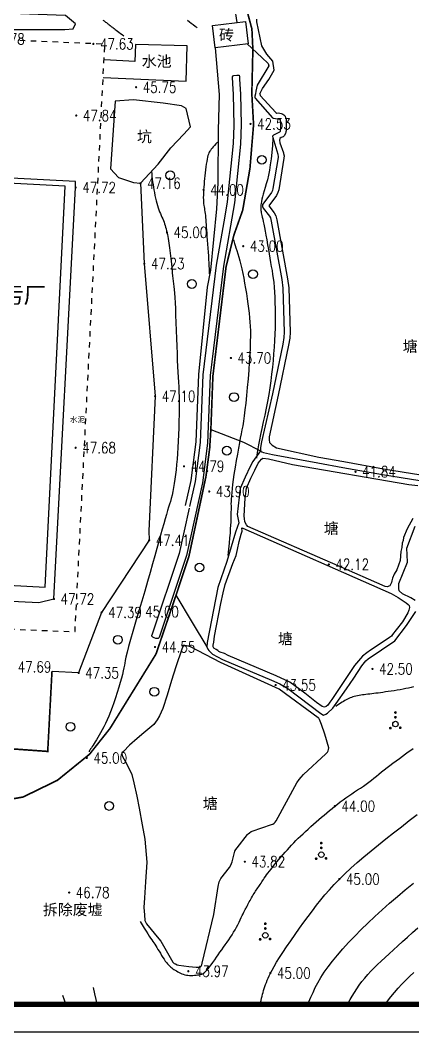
# Model space of a CAD drawing. Extents: x 39624947 to 39626627, y 3418539 to 3418836.
# Drawn here: x 39626000.7 to 39626072.4, y 3418539.2 to 3418723.9 of the extents above; entities that cross this region are included whole.
import ezdxf
from ezdxf.enums import TextEntityAlignment as Align

# ---------------------------------------------------------------- set-up
doc = ezdxf.new("R2010")
doc.units = 0
doc.linetypes.add('X3', pattern=[5, 4, -1])
doc.linetypes.add('X6', pattern=[2, 1, -1])
doc.layers.get('0').update_dxf_attribs({"linetype": 'CONTINUOUS'})
for name, color, linetype in [('1-新建道路', 30, 'CONTINUOUS'), ('DLSS', 4, 'CONTINUOUS'), ('GCD', 7, 'CONTINUOUS'), ('JMD', 6, 'CONTINUOUS'), ('PUB_TITLE', 4, 'CONTINUOUS'), ('PUB_WALL', 9, 'CONTINUOUS'), ('ZJ', 7, 'CONTINUOUS')]:
    doc.layers.add(name, color=color, linetype=linetype)
doc.styles.add('HZ', font='rs.shx', dxfattribs={"width": 0.8, "bigfont": 'hztxt.shx'})
doc.styles.add('等线体', font='simhei.ttf')

# ---------------------------------------------------------------- blocks, each defined once
blk = doc.blocks.new('GC122')
blk.add_circle((0, 0), 0.8)
blk = doc.blocks.new('GC160')
at = {"const_width": 0.25}
for points in [[(1.58, 3.35, 1), (1.83, 3.35, 1)], [(1.58, 2.48, 1), (1.83, 2.48, 1)], [(0.65, 0.5, 1), (0.9, 0.5, 1)], [(2.46, 0.56, 1), (2.71, 0.56, 1)]]:
    blk.add_lwpolyline(points, format="xyb", close=True, dxfattribs=at)
blk.add_circle((1.71, 1.24), 0.5)
blk = doc.blocks.new('GC200')
at = {"linetype": 'Continuous', "const_width": 0.2, "flags": 128}
blk.add_lwpolyline([(-0.1, 0, 1), (0.1, 0, 1)], format="xyb", close=True, dxfattribs=at)
blk = doc.blocks.new('111133333777777')
at = {"layer": 'GCD', "linetype": 'Continuous'}
blk.add_lwpolyline([(39623353.77, 3418717.39), (39623334.15, 3418717.25), (39623331.95, 3418716.5), (39623331.61, 3418715.26), (39623332.1, 3418714.63), (39623336.31, 3418714.41), (39623354.36, 3418714.41), (39623365.13, 3418714.43), (39623366.64, 3418714.53), (39623367.09, 3418715.5), (39623366.35, 3418716.11), (39623365.25, 3418717.01), (39623363.58, 3418717.08)], close=True, dxfattribs=at)
at = {"layer": 'PUB_WALL', "color": 252, "ltscale": 0.01}
for points, elevation in [([(39623395.27, 3418724.18), (39623396.59, 3418715.74)], 51.49), ([(39623400.81, 3418702.7), (39623400.81, 3418702.7), (39623400.81, 3418702.7), (39623401.27, 3418703.69), (39623402.44, 3418705.32), (39623403.4, 3418707.02), (39623403.16, 3418708.67), (39623402.07, 3418709.95), (39623401.15, 3418711.46), (39623400.25, 3418715.86)], 51.49), ([(39623372.13, 3418705.68), (39623387.34, 3418705.02), (39623387.5, 3418711.43), (39623378.07, 3418711.7), (39623377.94, 3418708.62), (39623372.42, 3418708.88)], 47.23), ([(39623398.48, 3418711.81), (39623401.15, 3418709.34), (39623402.29, 3418708.23), (39623402.43, 3418707.8), (39623400.3, 3418704.26), (39623400.05, 3418703.18), (39623399.97, 3418702.69)], 51.49), ([(39623395.95, 3418702.64), (39623395.86, 3418704.49), (39623395.81, 3418705.81), (39623395.98, 3418706.04), (39623396.55, 3418706.1), (39623397.01, 3418706.09), (39623397.08, 3418705.88), (39623397.09, 3418705.36), (39623397.27, 3418702.66)], 51.49), ([(39623393.36, 3418702.6), (39623393.19, 3418696.05), (39623393.12, 3418686.46), (39623392.86, 3418681.72), (39623391.79, 3418670.51), (39623391.18, 3418667.39), (39623389.56, 3418651.43), (39623389.09, 3418639.13), (39623388.17, 3418632.07), (39623387.16, 3418627.51)], 51.49), ([(39623395.92, 3418702.64), (39623396.02, 3418696.93)], 51.49), ([(39623397.27, 3418702.66), (39623397.37, 3418697.09)], 51.49), ([(39623399.97, 3418702.69), (39623399.84, 3418702.24), (39623399.87, 3418702.09), (39623399.94, 3418701.92), (39623403.12, 3418698.32), (39623403.19, 3418698.26), (39623403.28, 3418698.24), (39623404.01, 3418698.15), (39623404.38, 3418698.08), (39623404.4, 3418698.07), (39623404.43, 3418698.05), (39623404.44, 3418698.05), (39623404.45, 3418698.04), (39623404.47, 3418698.02), (39623404.48, 3418697.99), (39623404.49, 3418697.94), (39623404.51, 3418697.86), (39623404.54, 3418697.61), (39623404.55, 3418696.94), (39623404.55, 3418696.38), (39623404.52, 3418696.05), (39623404.5, 3418695.95), (39623404.47, 3418695.82), (39623404.44, 3418695.77), (39623404.35, 3418695.72), (39623403.37, 3418695.18), (39623403.29, 3418695.13), (39623403.21, 3418695.07), (39623403.12, 3418694.99), (39623403.1, 3418694.95), (39623403.1, 3418694.91), (39623403.13, 3418694.77), (39623403.14, 3418694.75), (39623403.15, 3418694.72), (39623404.05, 3418691.69), (39623404.08, 3418691.55), (39623404.13, 3418691.31), (39623404.11, 3418691.09), (39623403.18, 3418685.38), (39623403.09, 3418685.02), (39623402.93, 3418684.67), (39623401.35, 3418682.56), (39623401.29, 3418682.47), (39623401.28, 3418682.42), (39623401.28, 3418682.14), (39623401.31, 3418681.94), (39623401.4, 3418681.81), (39623402.53, 3418680.38), (39623402.71, 3418680.05), (39623402.86, 3418679.43), (39623404.8, 3418668.78), (39623404.99, 3418667.2), (39623405.23, 3418659.19), (39623405.18, 3418658.21), (39623404.98, 3418657), (39623403.1, 3418647.93), (39623401.1, 3418639.18), (39623400.91, 3418638.14), (39623400.9, 3418637.97), (39623400.88, 3418637.7), (39623400.97, 3418637.47), (39623401.16, 3418637.36), (39623401.45, 3418637.24), (39623403.07, 3418636.82), (39623411.4, 3418635.3), (39623415.96, 3418634.49), (39623423.18, 3418633.19), (39623430.02, 3418632.1)], 51.49), ([(39623400.81, 3418702.7), (39623400.83, 3418702.41), (39623403.7, 3418699.26), (39623403.88, 3418699.19), (39623404.18, 3418699.21), (39623404.67, 3418699.11), (39623404.84, 3418699.05), (39623404.98, 3418698.97), (39623405.14, 3418698.87), (39623405.21, 3418698.79), (39623405.4, 3418698.61), (39623405.49, 3418698.33), (39623405.53, 3418698.22), (39623405.57, 3418698.04), (39623405.61, 3418697.68), (39623405.62, 3418696.95), (39623405.62, 3418696.33), (39623405.58, 3418695.91), (39623405.55, 3418695.74), (39623405.47, 3418695.44), (39623405.24, 3418695), (39623405.02, 3418694.86), (39623404.68, 3418694.7), (39623404.46, 3418694.52), (39623404.39, 3418694.23), (39623404.42, 3418693.74), (39623405.09, 3418691.95), (39623405.13, 3418691.77), (39623405.21, 3418691.37), (39623405.17, 3418690.96), (39623404.23, 3418685.16), (39623404.1, 3418684.66), (39623403.85, 3418684.12), (39623402.43, 3418682.22), (39623403.42, 3418680.97), (39623403.71, 3418680.44), (39623403.91, 3418679.66), (39623405.86, 3418668.94), (39623406.06, 3418667.28), (39623406.3, 3418659.18), (39623406.24, 3418658.09), (39623406.03, 3418656.8), (39623404.14, 3418647.7), (39623402.46, 3418640.09), (39623402.46, 3418639.51), (39623402.53, 3418639.06), (39623403.01, 3418638.53), (39623403.84, 3418638.04), (39623411.59, 3418636.35), (39623416.15, 3418635.54), (39623423.36, 3418634.25), (39623430.2, 3418633.15)], 51.49), ([(39623397.37, 3418697.09), (39623397.25, 3418693.52), (39623396.14, 3418682.77), (39623394.12, 3418671.22), (39623391.71, 3418651.26), (39623391.24, 3418638.94), (39623390.28, 3418631.69), (39623387.35, 3418618.42), (39623382.39, 3418603.44)], 51.49), ([(39623396.02, 3418696.93), (39623395.91, 3418693.61), (39623394.81, 3418682.96), (39623394.36, 3418680.38)], 51.49), ([(39623378.96, 3418686.36), (39623379.67, 3418671.69), (39623381.64, 3418647.49), (39623380.51, 3418622.89), (39623380.56, 3418621.18), (39623371.86, 3418608), (39623367.66, 3418596.97), (39623362.8, 3418597.24)], 47.16), ([(39623394.36, 3418680.38), (39623392.79, 3418671.41), (39623390.37, 3418651.36), (39623389.9, 3418639.06), (39623388.96, 3418631.93), (39623387.94, 3418627.33)], 51.49), ([(39623391.83, 3418641.43), (39623397.82, 3418639.08), (39623400.91, 3418637.49)], 51.49), ([(39623406.78, 3418635.01), (39623428.01, 3418631.37), (39623429.66, 3418631.2)], 51.49), ([(39623428.77, 3418625.14), (39623427.73, 3418623.29), (39623427.03, 3418621.71), (39623426.95, 3418621.13), (39623426.79, 3418620.65), (39623426.74, 3418619.86), (39623426.56, 3418619.15), (39623426.44, 3418617.48), (39623425.79, 3418615.76), (39623425.32, 3418614.98), (39623425, 3418614.27), (39623424.9, 3418613.79), (39623424.85, 3418613.46), (39623424.56, 3418612.89), (39623424.56, 3418612.89), (39623424.07, 3418612.67), (39623423.67, 3418612.74), (39623415.09, 3418616.53), (39623398.56, 3418623.72), (39623398.32, 3418623.98), (39623398.03, 3418624.54), (39623397.95, 3418625.19), (39623397.91, 3418625.56), (39623398.13, 3418628.95), (39623398.23, 3418629.68), (39623398.29, 3418630.25), (39623398.37, 3418630.67), (39623399.16, 3418632.51), (39623399.85, 3418633.99), (39623400.49, 3418635.26), (39623401.09, 3418635.99), (39623401.35, 3418636.2), (39623402.36, 3418636.03), (39623406.78, 3418635.01)], 51.49), ([(39623387.88, 3418627.07), (39623386.05, 3418618.78), (39623381.13, 3418604.07), (39623381.07, 3418603.86), (39623381.07, 3418603.86)], 51.49), ([(39623412.58, 3418590.74), (39623412.17, 3418590.81), (39623411.13, 3418591.59), (39623409, 3418593.29), (39623406.24, 3418595.27), (39623403.77, 3418596.45), (39623395.01, 3418600.17), (39623394.3, 3418600.52), (39623393.51, 3418600.77), (39623393.31, 3418600.9), (39623393.08, 3418601.05), (39623392.78, 3418601.23), (39623392.39, 3418601.51), (39623392.27, 3418601.74), (39623392.28, 3418602.01), (39623392.4, 3418602.59), (39623392.48, 3418603.67), (39623393.64, 3418609.66), (39623394.05, 3418611.59), (39623394.47, 3418613.12), (39623395.84, 3418616.96), (39623396.45, 3418618.4), (39623396.67, 3418619.49), (39623397.02, 3418620.97), (39623397.37, 3418622.29), (39623397.55, 3418622.87), (39623397.51, 3418623.43), (39623397.6, 3418623.42), (39623397.67, 3418623.4), (39623424.81, 3418611.49), (39623426.05, 3418610.74), (39623427.15, 3418610.02), (39623427.54, 3418609.76), (39623427.87, 3418609.49), (39623428.08, 3418609.28), (39623428.16, 3418608.91), (39623428.04, 3418608.43), (39623427.83, 3418607.94), (39623426.85, 3418606.32), (39623425.68, 3418604.86), (39623425.02, 3418603.98), (39623424.83, 3418603.67), (39623424.48, 3418603.46), (39623423.11, 3418602.54), (39623421, 3418601.15), (39623420.31, 3418600.61), (39623419.54, 3418600), (39623418.1, 3418598.3), (39623413.96, 3418592.09), (39623413.59, 3418591.62), (39623413.18, 3418591.1), (39623412.9, 3418590.86), (39623412.58, 3418590.74)], 51.49), ([(39623400.86, 3418536.45), (39623400.92, 3418536.77), (39623401, 3418537.18), (39623401.09, 3418537.57), (39623401.18, 3418537.94), (39623401.27, 3418538.3), (39623401.36, 3418538.64), (39623401.46, 3418538.98), (39623401.57, 3418539.33), (39623401.69, 3418539.69), (39623401.82, 3418540.06), (39623401.97, 3418540.45), (39623402.13, 3418540.85), (39623402.3, 3418541.26), (39623402.48, 3418541.68), (39623402.7, 3418542.16), (39623403.01, 3418542.73), (39623403.39, 3418543.39), (39623403.84, 3418544.14), (39623404.37, 3418544.99), (39623404.98, 3418545.93), (39623405.67, 3418546.96), (39623406.43, 3418548.08), (39623407.23, 3418549.24), (39623408.02, 3418550.36), (39623408.81, 3418551.46), (39623409.59, 3418552.52), (39623410.38, 3418553.55), (39623411.15, 3418554.55), (39623411.92, 3418555.52), (39623412.69, 3418556.46), (39623413.49, 3418557.39), (39623414.37, 3418558.35), (39623415.31, 3418559.32), (39623416.33, 3418560.31), (39623417.42, 3418561.33), (39623418.58, 3418562.36), (39623419.81, 3418563.41), (39623421.11, 3418564.49), (39623422.46, 3418565.58), (39623423.83, 3418566.67), (39623425.22, 3418567.78), (39623426.64, 3418568.89), (39623428.08, 3418570.01), (39623429.54, 3418571.14)], 45), ([(39623409.55, 3418536.45), (39623409.73, 3418536.89), (39623410.11, 3418537.77), (39623410.5, 3418538.65), (39623410.91, 3418539.52), (39623411.36, 3418540.41), (39623411.91, 3418541.34), (39623412.54, 3418542.31), (39623413.25, 3418543.32), (39623414.06, 3418544.36), (39623414.95, 3418545.45), (39623415.92, 3418546.57), (39623416.99, 3418547.73), (39623418.12, 3418548.92), (39623419.3, 3418550.11), (39623420.52, 3418551.31), (39623421.8, 3418552.51), (39623423.12, 3418553.72), (39623424.49, 3418554.93), (39623425.91, 3418556.15), (39623427.37, 3418557.38), (39623428.84, 3418558.58)], 46), ([(39623385.46, 3418611.14), (39623388.41, 3418606.15), (39623391.08, 3418601.74)], 51.49), ([(39623416.81, 3418536.45), (39623416.94, 3418536.69), (39623417.3, 3418537.32), (39623417.68, 3418537.97), (39623418.08, 3418538.64), (39623418.51, 3418539.3), (39623418.96, 3418539.96), (39623419.45, 3418540.61), (39623419.96, 3418541.25), (39623420.5, 3418541.88), (39623421.07, 3418542.5), (39623421.67, 3418543.12), (39623422.3, 3418543.73), (39623422.97, 3418544.35), (39623423.67, 3418545), (39623424.41, 3418545.68), (39623425.19, 3418546.39), (39623426.01, 3418547.14), (39623426.87, 3418547.91), (39623427.77, 3418548.71), (39623428.71, 3418549.55), (39623429.68, 3418550.4)], 47), ([(39623382.39, 3418603.44), (39623382.33, 3418603.35), (39623382.27, 3418603.3), (39623382.21, 3418603.27), (39623382.05, 3418603.26), (39623381.91, 3418603.24), (39623381.75, 3418603.28), (39623381.5, 3418603.38), (39623381.24, 3418603.52), (39623381.11, 3418603.6), (39623381.08, 3418603.63), (39623381.06, 3418603.67), (39623381.05, 3418603.73), (39623381.05, 3418603.76), (39623381.07, 3418603.86)], 51.49), ([(39623380.06, 3418551.16), (39623382.34, 3418548.43), (39623382.66, 3418548.02), (39623384.89, 3418544.17), (39623385.1, 3418543.94), (39623385.34, 3418543.86), (39623385.67, 3418543.69), (39623385.97, 3418543.64), (39623387.78, 3418543.38), (39623389.16, 3418543.27), (39623389.51, 3418543.26), (39623389.88, 3418543.26), (39623390.08, 3418543.44), (39623390.19, 3418543.66), (39623390.27, 3418543.96), (39623392.35, 3418552.89), (39623393.18, 3418557.95), (39623393.35, 3418558.85), (39623393.66, 3418559.42), (39623395.22, 3418561.44), (39623395.5, 3418561.89), (39623395.72, 3418562.46), (39623396.22, 3418564.41), (39623396.4, 3418564.73), (39623396.62, 3418565.04), (39623398.54, 3418567.45), (39623398.66, 3418567.59), (39623398.88, 3418567.79), (39623399.22, 3418567.99), (39623399.4, 3418568.05), (39623402.89, 3418569.28), (39623403.14, 3418569.37), (39623403.43, 3418569.53), (39623403.61, 3418569.74), (39623403.74, 3418569.96), (39623407.55, 3418576.9), (39623407.96, 3418577.52), (39623408.34, 3418577.96), (39623408.79, 3418578.41), (39623412.84, 3418582.18), (39623413.12, 3418582.51), (39623413.26, 3418582.75), (39623413.36, 3418583.01), (39623413.38, 3418583.3), (39623412.67, 3418585.77), (39623412.06, 3418587.56), (39623411.71, 3418588.45), (39623411.56, 3418588.68), (39623411.46, 3418588.78), (39623404.32, 3418594.02), (39623393.62, 3418598.85), (39623388.1, 3418601.71), (39623387.67, 3418601.88), (39623387.39, 3418601.93), (39623387.06, 3418601.93)], 51.49), ([(39623387.06, 3418601.93), (39623386.85, 3418601.84), (39623386.71, 3418601.72), (39623386.63, 3418601.58), (39623386.52, 3418601.28), (39623385.41, 3418598.09), (39623384.62, 3418595.6), (39623383.87, 3418592.89), (39623383.07, 3418590.45), (39623382.46, 3418589.11), (39623382.02, 3418588.38), (39623381.39, 3418587.55)], 51.49), ([(39623423.66, 3418536.45), (39623424.11, 3418537.05), (39623424.74, 3418537.86), (39623425.39, 3418538.65), (39623426.06, 3418539.41), (39623426.75, 3418540.16), (39623427.45, 3418540.88), (39623428.17, 3418541.59), (39623428.91, 3418542.28)], 48), ([(39623381.39, 3418587.55), (39623379.61, 3418586.06), (39623378.37, 3418585.02), (39623376.95, 3418583.77), (39623375.85, 3418582.64), (39623375.59, 3418582.35), (39623375.59, 3418582.13), (39623375.68, 3418581.72), (39623376.42, 3418580.42), (39623377.38, 3418578.42), (39623377.77, 3418576.93), (39623378.28, 3418574.47), (39623378.72, 3418572.27), (39623379.3, 3418569.24), (39623379.77, 3418566.61), (39623380.14, 3418562.4), (39623379.87, 3418558.83), (39623379.73, 3418555.9), (39623379.6, 3418554.14), (39623379.7, 3418552.8), (39623379.79, 3418551.78), (39623380.06, 3418551.16)], 51.49), ([(39623370.34, 3418539.53), (39623370.56, 3418538.39), (39623370.78, 3418537.32), (39623370.97, 3418536.45)], 46)]:
    blk.add_lwpolyline(points, dxfattribs=dict(at, elevation=elevation))
for points in [[(39623400.25, 3418715.86), (39623400.24, 3418716.35)], [(39623372.1, 3418716.17), (39623372.22, 3418716.08), (39623372.34, 3418715.99), (39623372.47, 3418715.89), (39623372.6, 3418715.79), (39623372.73, 3418715.69), (39623372.86, 3418715.59), (39623373, 3418715.49), (39623373.13, 3418715.39), (39623373.27, 3418715.28), (39623373.41, 3418715.17), (39623373.56, 3418715.06), (39623373.7, 3418714.95), (39623373.85, 3418714.84), (39623374, 3418714.73), (39623374.16, 3418714.61), (39623374.34, 3418714.46), (39623374.55, 3418714.31), (39623374.77, 3418714.13), (39623375.03, 3418713.94), (39623375.3, 3418713.73), (39623375.6, 3418713.5), (39623375.91, 3418713.26)], [(39623387.56, 3418716.14), (39623387.9, 3418715.86), (39623388.25, 3418715.59), (39623388.6, 3418715.33), (39623388.96, 3418715.07), (39623389.33, 3418714.82)], [(39623392.64, 3418711.11), (39623393.36, 3418702.6)], [(39623400.91, 3418637.49), (39623399.52, 3418635.59), (39623399.04, 3418634.67), (39623398.1, 3418632.72), (39623397.17, 3418630.61), (39623396.63, 3418625.9), (39623396.96, 3418624.38), (39623396.33, 3418622.69), (39623394.75, 3418617.29), (39623393.11, 3418612.58), (39623391.18, 3418602.5), (39623391.08, 3418601.74), (39623391.26, 3418601.32), (39623391.46, 3418601.04), (39623392.14, 3418600.41), (39623393.97, 3418599.41), (39623402.93, 3418595.62), (39623404.44, 3418594.98), (39623405.9, 3418594.11), (39623411.95, 3418589.59), (39623412.43, 3418589.27), (39623412.83, 3418589.45), (39623413.14, 3418589.64), (39623414.15, 3418590.53), (39623414.74, 3418591.41), (39623416.61, 3418594.05), (39623417.94, 3418596.02), (39623419.41, 3418598.25), (39623420.14, 3418599.16), (39623420.56, 3418599.53), (39623425.47, 3418602.8), (39623427.61, 3418605.64), (39623429.28, 3418608.2)], [(39623429.18, 3418610.19), (39623428.35, 3418610.66), (39623426.87, 3418611.4), (39623426.24, 3418611.97), (39623426.17, 3418612.4), (39623426.17, 3418613.32), (39623427.75, 3418617.18), (39623427.71, 3418618.51), (39623427.66, 3418619.77), (39623429.18, 3418623.79)], [(39623393.04, 3418693.86), (39623392.76, 3418693.56), (39623392.51, 3418693.28), (39623392.28, 3418693.02), (39623392.08, 3418692.78), (39623391.91, 3418692.57), (39623391.76, 3418692.37), (39623391.64, 3418692.2), (39623391.54, 3418692.05), (39623391.46, 3418691.89), (39623391.38, 3418691.68), (39623391.3, 3418691.41), (39623391.22, 3418691.1), (39623391.14, 3418690.74), (39623391.07, 3418690.32), (39623390.99, 3418689.86), (39623390.92, 3418689.35), (39623390.85, 3418688.81), (39623390.79, 3418688.28), (39623390.73, 3418687.75), (39623390.67, 3418687.22), (39623390.62, 3418686.7), (39623390.58, 3418686.18), (39623390.54, 3418685.66), (39623390.5, 3418685.15), (39623390.47, 3418684.65), (39623390.46, 3418684.19), (39623390.45, 3418683.75), (39623390.46, 3418683.35), (39623390.47, 3418682.98), (39623390.5, 3418682.64), (39623390.54, 3418682.33), (39623390.59, 3418682.05), (39623390.64, 3418681.78), (39623390.69, 3418681.49), (39623390.74, 3418681.17), (39623390.79, 3418680.84), (39623390.83, 3418680.48), (39623390.86, 3418680.11), (39623390.89, 3418679.71), (39623390.92, 3418679.29), (39623390.95, 3418678.84), (39623390.99, 3418678.34), (39623391.03, 3418677.81), (39623391.07, 3418677.24), (39623391.11, 3418676.62), (39623391.16, 3418675.96), (39623391.22, 3418675.26), (39623391.27, 3418674.52), (39623391.33, 3418673.78), (39623391.38, 3418673.09), (39623391.42, 3418672.44), (39623391.45, 3418671.83), (39623391.48, 3418671.27), (39623391.5, 3418670.75), (39623391.51, 3418670.28), (39623391.51, 3418669.85)], [(39623403.18, 3418694.6), (39623403.08, 3418693.26), (39623402.97, 3418692), (39623402.84, 3418690.83), (39623402.69, 3418689.75), (39623402.53, 3418688.75), (39623402.36, 3418687.83), (39623402.16, 3418687), (39623401.95, 3418686.26), (39623401.75, 3418685.58), (39623401.57, 3418684.96), (39623401.41, 3418684.4), (39623401.28, 3418683.89), (39623401.17, 3418683.44), (39623401.08, 3418683.04), (39623401.02, 3418682.7), (39623400.98, 3418682.42), (39623400.96, 3418682.17), (39623400.95, 3418681.92), (39623400.95, 3418681.67), (39623400.97, 3418681.42), (39623401, 3418681.18), (39623401.04, 3418680.94), (39623401.09, 3418680.7), (39623401.15, 3418680.47), (39623401.23, 3418680.2), (39623401.31, 3418679.84), (39623401.41, 3418679.41), (39623401.52, 3418678.89), (39623401.64, 3418678.29), (39623401.76, 3418677.62), (39623401.9, 3418676.86), (39623402.05, 3418676.02), (39623402.2, 3418675.15), (39623402.35, 3418674.3), (39623402.49, 3418673.48), (39623402.63, 3418672.68), (39623402.76, 3418671.91), (39623402.88, 3418671.16), (39623403.01, 3418670.43), (39623403.12, 3418669.73), (39623403.23, 3418669.01), (39623403.32, 3418668.24), (39623403.4, 3418667.4), (39623403.47, 3418666.5), (39623403.52, 3418665.55), (39623403.55, 3418664.54), (39623403.58, 3418663.47), (39623403.59, 3418662.34), (39623403.58, 3418661.18), (39623403.56, 3418660), (39623403.52, 3418658.82), (39623403.46, 3418657.63), (39623403.39, 3418656.43), (39623403.3, 3418655.22), (39623403.2, 3418653.99), (39623403.07, 3418652.76), (39623402.93, 3418651.53), (39623402.77, 3418650.29), (39623402.6, 3418649.04), (39623402.4, 3418647.8), (39623402.18, 3418646.55), (39623401.95, 3418645.3), (39623401.69, 3418644.05), (39623401.42, 3418642.79), (39623401.15, 3418641.59), (39623400.91, 3418640.5), (39623400.71, 3418639.51), (39623400.54, 3418638.63), (39623400.4, 3418637.86), (39623400.29, 3418637.19), (39623400.22, 3418636.64), (39623400.18, 3418636.19)], [(39623380.98, 3418688.55), (39623381.02, 3418688.11), (39623381.07, 3418687.63), (39623381.13, 3418687.14), (39623381.19, 3418686.65), (39623381.26, 3418686.16), (39623381.34, 3418685.67), (39623381.42, 3418685.16), (39623381.51, 3418684.66), (39623381.61, 3418684.15), (39623381.72, 3418683.65), (39623381.83, 3418683.17), (39623381.94, 3418682.72), (39623382.07, 3418682.29), (39623382.19, 3418681.89), (39623382.33, 3418681.51), (39623382.47, 3418681.15), (39623382.62, 3418680.82), (39623382.76, 3418680.5), (39623382.9, 3418680.18), (39623383.03, 3418679.87), (39623383.15, 3418679.56), (39623383.27, 3418679.25), (39623383.38, 3418678.94), (39623383.47, 3418678.64), (39623383.57, 3418678.34), (39623383.65, 3418678.04), (39623383.74, 3418677.71), (39623383.81, 3418677.38), (39623383.89, 3418677.02), (39623383.96, 3418676.65), (39623384.03, 3418676.27), (39623384.09, 3418675.87), (39623384.15, 3418675.45), (39623384.21, 3418675.02), (39623384.27, 3418674.57), (39623384.33, 3418674.11), (39623384.39, 3418673.63), (39623384.45, 3418673.14), (39623384.51, 3418672.64), (39623384.56, 3418672.12), (39623384.62, 3418671.59), (39623384.68, 3418671.05), (39623384.74, 3418670.52), (39623384.79, 3418670), (39623384.85, 3418669.49), (39623384.9, 3418668.98), (39623384.96, 3418668.48), (39623385.02, 3418667.99), (39623385.07, 3418667.51), (39623385.13, 3418666.96), (39623385.18, 3418666.29), (39623385.23, 3418665.48), (39623385.29, 3418664.54), (39623385.34, 3418663.48), (39623385.39, 3418662.28), (39623385.45, 3418660.95), (39623385.5, 3418659.48), (39623385.55, 3418658), (39623385.6, 3418656.6), (39623385.65, 3418655.3), (39623385.7, 3418654.08), (39623385.75, 3418652.94), (39623385.8, 3418651.9), (39623385.86, 3418650.94), (39623385.91, 3418650.07), (39623385.95, 3418649.22), (39623385.99, 3418648.31), (39623386.01, 3418647.35), (39623386.02, 3418646.33), (39623386.02, 3418645.26), (39623386.01, 3418644.13), (39623385.99, 3418642.94), (39623385.96, 3418641.7), (39623385.91, 3418640.46), (39623385.86, 3418639.27), (39623385.8, 3418638.13), (39623385.73, 3418637.03), (39623385.66, 3418635.99), (39623385.57, 3418635), (39623385.47, 3418634.06), (39623385.37, 3418633.17), (39623385.26, 3418632.33), (39623385.14, 3418631.53), (39623385.01, 3418630.79), (39623384.88, 3418630.09), (39623384.74, 3418629.43), (39623384.6, 3418628.83), (39623384.45, 3418628.27), (39623384.29, 3418627.75), (39623384.12, 3418627.22), (39623383.92, 3418626.6), (39623383.71, 3418625.88), (39623383.47, 3418625.07), (39623383.22, 3418624.18), (39623382.94, 3418623.19), (39623382.64, 3418622.11), (39623382.32, 3418620.95), (39623381.97, 3418619.68), (39623381.59, 3418618.32), (39623381.18, 3418616.87), (39623380.73, 3418615.31), (39623380.25, 3418613.66), (39623379.74, 3418611.91), (39623379.19, 3418610.07), (39623378.62, 3418608.13), (39623378.06, 3418606.24), (39623377.57, 3418604.55), (39623377.15, 3418603.07), (39623376.8, 3418601.8), (39623376.52, 3418600.73), (39623376.31, 3418599.87), (39623376.17, 3418599.21), (39623376.09, 3418598.76), (39623376.04, 3418598.37), (39623375.95, 3418597.89), (39623375.83, 3418597.34), (39623375.67, 3418596.71), (39623375.48, 3418596), (39623375.26, 3418595.21), (39623375, 3418594.34), (39623374.71, 3418593.39), (39623374.4, 3418592.42), (39623374.1, 3418591.51), (39623373.79, 3418590.65), (39623373.48, 3418589.84), (39623373.18, 3418589.08), (39623372.87, 3418588.38), (39623372.57, 3418587.73), (39623372.26, 3418587.13), (39623371.96, 3418586.58), (39623371.68, 3418586.06), (39623371.42, 3418585.58), (39623371.16, 3418585.15), (39623370.93, 3418584.74), (39623370.71, 3418584.38), (39623370.5, 3418584.06), (39623370.31, 3418583.77), (39623370.14, 3418583.52), (39623369.99, 3418583.29), (39623369.86, 3418583.1), (39623369.76, 3418582.93), (39623369.68, 3418582.79), (39623369.62, 3418582.68), (39623369.58, 3418582.59), (39623369.57, 3418582.54)], [(39623395.93, 3418676.1), (39623395.95, 3418676.02), (39623396, 3418675.86), (39623396.07, 3418675.64), (39623396.16, 3418675.34), (39623396.27, 3418674.98), (39623396.4, 3418674.56), (39623396.56, 3418674.06), (39623396.74, 3418673.5), (39623396.93, 3418672.88), (39623397.11, 3418672.21), (39623397.3, 3418671.49), (39623397.48, 3418670.72), (39623397.65, 3418669.91), (39623397.83, 3418669.05), (39623398, 3418668.14), (39623398.17, 3418667.18), (39623398.33, 3418666.21), (39623398.48, 3418665.27), (39623398.61, 3418664.36), (39623398.72, 3418663.48), (39623398.82, 3418662.63), (39623398.9, 3418661.81), (39623398.97, 3418661.01), (39623399.02, 3418660.25), (39623399.05, 3418659.44), (39623399.06, 3418658.52), (39623399.04, 3418657.49), (39623399.01, 3418656.35), (39623398.95, 3418655.09), (39623398.86, 3418653.72), (39623398.76, 3418652.24), (39623398.63, 3418650.64), (39623398.49, 3418649.05), (39623398.35, 3418647.59), (39623398.21, 3418646.24), (39623398.07, 3418645.02), (39623397.93, 3418643.92), (39623397.79, 3418642.94), (39623397.65, 3418642.09), (39623397.51, 3418641.36), (39623397.37, 3418640.64), (39623397.21, 3418639.84), (39623397.05, 3418638.95), (39623396.87, 3418637.98), (39623396.68, 3418636.91), (39623396.48, 3418635.76), (39623396.27, 3418634.52), (39623396.05, 3418633.2)], [(39623428.89, 3418594.44), (39623428.44, 3418594.32), (39623427.96, 3418594.21), (39623427.47, 3418594.1), (39623426.96, 3418594), (39623426.44, 3418593.9), (39623425.89, 3418593.81), (39623425.34, 3418593.72), (39623424.78, 3418593.64), (39623424.25, 3418593.56), (39623423.75, 3418593.49), (39623423.27, 3418593.42), (39623422.81, 3418593.36), (39623422.38, 3418593.3), (39623421.98, 3418593.25), (39623421.59, 3418593.2), (39623421.23, 3418593.16), (39623420.87, 3418593.11), (39623420.52, 3418593.07), (39623420.18, 3418593.03), (39623419.85, 3418592.98), (39623419.53, 3418592.94), (39623419.21, 3418592.9), (39623418.91, 3418592.85), (39623418.61, 3418592.8), (39623418.32, 3418592.75), (39623418.04, 3418592.68), (39623417.78, 3418592.6), (39623417.52, 3418592.51), (39623417.27, 3418592.42), (39623417.03, 3418592.31), (39623416.8, 3418592.19), (39623416.58, 3418592.07), (39623416.34, 3418591.93), (39623416.08, 3418591.78), (39623415.82, 3418591.61), (39623415.55, 3418591.44), (39623415.26, 3418591.26), (39623414.96, 3418591.06), (39623414.66, 3418590.85)], [(39623396.05, 3418633.2), (39623395.92, 3418632.26), (39623395.81, 3418631.39), (39623395.71, 3418630.61), (39623395.64, 3418629.9), (39623395.58, 3418629.27), (39623395.54, 3418628.72), (39623395.52, 3418628.24), (39623395.51, 3418627.85), (39623395.52, 3418627.49), (39623395.52, 3418627.13), (39623395.52, 3418626.76), (39623395.51, 3418626.4), (39623395.51, 3418626.03), (39623395.5, 3418625.65), (39623395.49, 3418625.28), (39623395.48, 3418624.9), (39623395.46, 3418624.47), (39623395.43, 3418623.92), (39623395.38, 3418623.27), (39623395.33, 3418622.51), (39623395.25, 3418621.65), (39623395.17, 3418620.67), (39623395.07, 3418619.58), (39623394.96, 3418618.39)], [(39623378.91, 3418551.6), (39623379.3, 3418550.96), (39623379.66, 3418550.37), (39623380, 3418549.84), (39623380.3, 3418549.35), (39623380.58, 3418548.92), (39623380.82, 3418548.55), (39623381.04, 3418548.22), (39623381.22, 3418547.95), (39623381.4, 3418547.69), (39623381.58, 3418547.42), (39623381.77, 3418547.13), (39623381.97, 3418546.82), (39623382.17, 3418546.49), (39623382.39, 3418546.14), (39623382.61, 3418545.78), (39623382.84, 3418545.4), (39623383.07, 3418545.02), (39623383.3, 3418544.68), (39623383.51, 3418544.36), (39623383.72, 3418544.08), (39623383.93, 3418543.83), (39623384.13, 3418543.61), (39623384.32, 3418543.41), (39623384.5, 3418543.25), (39623384.69, 3418543.11), (39623384.89, 3418542.97), (39623385.09, 3418542.83), (39623385.31, 3418542.69), (39623385.53, 3418542.55), (39623385.77, 3418542.42), (39623386.01, 3418542.29), (39623386.27, 3418542.16), (39623386.53, 3418542.04), (39623386.8, 3418541.94), (39623387.07, 3418541.86), (39623387.36, 3418541.8), (39623387.64, 3418541.76), (39623387.94, 3418541.73), (39623388.24, 3418541.73), (39623388.55, 3418541.74), (39623388.85, 3418541.77), (39623389.13, 3418541.8), (39623389.39, 3418541.83), (39623389.63, 3418541.87), (39623389.84, 3418541.91), (39623390.04, 3418541.95), (39623390.21, 3418542), (39623390.36, 3418542.05), (39623390.51, 3418542.13), (39623390.69, 3418542.26), (39623390.88, 3418542.44), (39623391.1, 3418542.67), (39623391.35, 3418542.96), (39623391.61, 3418543.3), (39623391.9, 3418543.69), (39623392.21, 3418544.13), (39623392.53, 3418544.59), (39623392.85, 3418545.06), (39623393.18, 3418545.52), (39623393.5, 3418545.98), (39623393.82, 3418546.44), (39623394.15, 3418546.9), (39623394.47, 3418547.35), (39623394.8, 3418547.81), (39623395.12, 3418548.26), (39623395.42, 3418548.71), (39623395.71, 3418549.17), (39623395.99, 3418549.62), (39623396.26, 3418550.08), (39623396.51, 3418550.54), (39623396.75, 3418550.99), (39623396.98, 3418551.45), (39623397.19, 3418551.89), (39623397.39, 3418552.3), (39623397.56, 3418552.66), (39623397.73, 3418552.99), (39623397.87, 3418553.28), (39623398, 3418553.54), (39623398.11, 3418553.76), (39623398.2, 3418553.94), (39623398.29, 3418554.11), (39623398.39, 3418554.29), (39623398.5, 3418554.49), (39623398.61, 3418554.7), (39623398.73, 3418554.92), (39623398.86, 3418555.15), (39623398.99, 3418555.4), (39623399.13, 3418555.66), (39623399.28, 3418555.93), (39623399.43, 3418556.18), (39623399.57, 3418556.43), (39623399.72, 3418556.67), (39623399.86, 3418556.9), (39623400, 3418557.12), (39623400.14, 3418557.33), (39623400.29, 3418557.54), (39623400.43, 3418557.74), (39623400.57, 3418557.95), (39623400.71, 3418558.16), (39623400.85, 3418558.37), (39623401, 3418558.59), (39623401.14, 3418558.81), (39623401.29, 3418559.04), (39623401.44, 3418559.27), (39623401.6, 3418559.52), (39623401.79, 3418559.8), (39623402, 3418560.1), (39623402.25, 3418560.43), (39623402.53, 3418560.79), (39623402.83, 3418561.17), (39623403.16, 3418561.59), (39623403.52, 3418562.03), (39623403.9, 3418562.48), (39623404.28, 3418562.93), (39623404.66, 3418563.37), (39623405.04, 3418563.81), (39623405.42, 3418564.24), (39623405.81, 3418564.67), (39623406.19, 3418565.09), (39623406.58, 3418565.51), (39623406.98, 3418565.93), (39623407.39, 3418566.35), (39623407.81, 3418566.77), (39623408.24, 3418567.19), (39623408.69, 3418567.62), (39623409.15, 3418568.04), (39623409.62, 3418568.47), (39623410.11, 3418568.91), (39623410.6, 3418569.34), (39623411.09, 3418569.77), (39623411.58, 3418570.19), (39623412.06, 3418570.61), (39623412.55, 3418571.02), (39623413.03, 3418571.43), (39623413.52, 3418571.84), (39623414, 3418572.24), (39623414.48, 3418572.64), (39623414.98, 3418573.03), (39623415.48, 3418573.41), (39623415.99, 3418573.79), (39623416.51, 3418574.16), (39623417.03, 3418574.53), (39623417.57, 3418574.89), (39623418.11, 3418575.24), (39623418.65, 3418575.6), (39623419.18, 3418575.95), (39623419.7, 3418576.31), (39623420.2, 3418576.67), (39623420.69, 3418577.03), (39623421.17, 3418577.39), (39623421.63, 3418577.76), (39623422.09, 3418578.13), (39623422.54, 3418578.51), (39623423.02, 3418578.89), (39623423.51, 3418579.28), (39623424.03, 3418579.68), (39623424.56, 3418580.09), (39623425.11, 3418580.51), (39623425.69, 3418580.93), (39623426.28, 3418581.37), (39623426.86, 3418581.79), (39623427.41, 3418582.18), (39623427.91, 3418582.54), (39623428.38, 3418582.86), (39623428.81, 3418583.15)], [(39623364.71, 3418538.15), (39623365.32, 3418536.45)]]:
    blk.add_lwpolyline(points, dxfattribs=at)
at = {"layer": 'PUB_WALL', "color": 252, "ltscale": 0.01, "elevation": 47.62}
blk.add_lwpolyline([(39623373.47, 3418689), (39623374.93, 3418687.4), (39623377.72, 3418686.52), (39623378.96, 3418686.36), (39623382.19, 3418689.86), (39623384.51, 3418692.84), (39623386.87, 3418695.33), (39623388.14, 3418696.65), (39623387.29, 3418699.99), (39623386.48, 3418700.5), (39623383.11, 3418701.01), (39623377.71, 3418701.57), (39623374.36, 3418701.36)], close=True, dxfattribs=at)
at = {"layer": 'GCD', "linetype": 'Continuous'}
ref = blk.add_blockref('GC200', (39623350.44, 3418712.7, 47.78), dxfattribs=at)
ref.add_attrib('height', '47.78', dxfattribs={"linetype": 'Continuous', "height": 2, "style": 'HZ', "width": 0.8}).set_placement((39623351.64, 3418712.7, 47.78), align=Align.MIDDLE_LEFT)
ref = blk.add_blockref('GC200', (39623355.31, 3418598.06, 47.69), dxfattribs=at)
ref.add_attrib('height', '47.69', dxfattribs={"linetype": 'Continuous', "height": 2, "style": 'HZ', "width": 0.8}).set_placement((39623356.51, 3418598.06, 47.69), align=Align.MIDDLE_LEFT)
at = {"layer": 'PUB_WALL', "color": 252, "ltscale": 0.01}
ref = blk.add_blockref('GC200', (39623370.36, 3418711.81, 47.63), dxfattribs=at)
ref.add_attrib('height', '47.63', dxfattribs={"layer": 'GCD', "linetype": 'Continuous', "height": 2, "style": 'HZ', "width": 0.8}).set_placement((39623371.56, 3418711.81, 47.63), align=Align.MIDDLE_LEFT)
ref = blk.add_blockref('GC200', (39623378.17, 3418703.9, 45.75), dxfattribs=at)
ref.add_attrib('height', '45.75', dxfattribs={"layer": 'GCD', "linetype": 'Continuous', "height": 2, "style": 'HZ', "width": 0.8}).set_placement((39623379.37, 3418703.9, 45.75), align=Align.MIDDLE_LEFT)
ref = blk.add_blockref('GC200', (39623367.23, 3418698.73, 47.84), dxfattribs=at)
ref.add_attrib('height', '47.84', dxfattribs={"layer": 'GCD', "linetype": 'Continuous', "height": 2, "style": 'HZ', "width": 0.8}).set_placement((39623368.43, 3418698.73, 47.84), align=Align.MIDDLE_LEFT)
ref = blk.add_blockref('GC200', (39623399.08, 3418697.2, 42.53), dxfattribs=at)
ref.add_attrib('height', '42.53', dxfattribs={"layer": 'GCD', "linetype": 'Continuous', "height": 2, "style": 'HZ', "width": 0.8}).set_placement((39623400.28, 3418697.2, 42.53), align=Align.MIDDLE_LEFT)
for name, p in [('GC122', (39623401.15, 3418690.65, 51.49)), ('GC122', (39623384.41, 3418687.81, 51.49)), ('GC122', (39623399.53, 3418669.78, 51.49)), ('GC122', (39623388.37, 3418667.98, 51.49)), ('GC122', (39623396.06, 3418647.33, 51.49)), ('GC122', (39623394.75, 3418637.55, 51.49)), ('GC122', (39623389.75, 3418616.21, 51.49)), ('GC122', (39623374.85, 3418603.03, 51.49)), ('GC122', (39623381.5, 3418593.53, 51.49)), ('GC160', (39623423.86, 3418586.39, 51.49)), ('GC122', (39623366.16, 3418587.14, 51.49)), ('GC122', (39623373.24, 3418572.68, 51.49)), ('GC160', (39623410.3, 3418562.55, 51.49)), ('GC160', (39623400.07, 3418547.83, 51.49))]:
    blk.add_blockref(name, p, dxfattribs=at)
ref = blk.add_blockref('GC200', (39623367.12, 3418685.59, 47.72), dxfattribs=at)
ref.add_attrib('height', '47.72', dxfattribs={"layer": 'GCD', "linetype": 'Continuous', "height": 2, "style": 'HZ', "width": 0.8}).set_placement((39623368.32, 3418685.59, 47.72), align=Align.MIDDLE_LEFT)
ref = blk.add_blockref('GC200', (39623378.96, 3418686.36, 47.16), dxfattribs=at)
ref.add_attrib('height', '47.16', dxfattribs={"layer": 'GCD', "linetype": 'Continuous', "height": 2, "style": 'HZ', "width": 0.8}).set_placement((39623380.16, 3418686.36, 47.16), align=Align.MIDDLE_LEFT)
ref = blk.add_blockref('GC200', (39623390.5, 3418685.15, 44), dxfattribs=at)
ref.add_attrib('height', '44.00', dxfattribs={"layer": 'GCD', "linetype": 'Continuous', "height": 2, "style": 'HZ', "width": 0.8}).set_placement((39623391.7, 3418685.15, 44), align=Align.MIDDLE_LEFT)
ref = blk.add_blockref('GC200', (39623383.81, 3418677.38, 45), dxfattribs=at)
ref.add_attrib('height', '45.00', dxfattribs={"layer": 'GCD', "linetype": 'Continuous', "height": 2, "style": 'HZ', "width": 0.8}).set_placement((39623385.01, 3418677.38, 45), align=Align.MIDDLE_LEFT)
ref = blk.add_blockref('GC200', (39623397.75, 3418674.88, 43), dxfattribs=at)
ref.add_attrib('height', '43.00', dxfattribs={"layer": 'GCD', "linetype": 'Continuous', "height": 2, "style": 'HZ', "width": 0.8}).set_placement((39623398.95, 3418674.88, 43), align=Align.MIDDLE_LEFT)
ref = blk.add_blockref('GC200', (39623379.67, 3418671.69, 47.23), dxfattribs=at)
ref.add_attrib('height', '47.23', dxfattribs={"layer": 'GCD', "linetype": 'Continuous', "height": 2, "style": 'HZ', "width": 0.8}).set_placement((39623380.87, 3418671.69, 47.23), align=Align.MIDDLE_LEFT)
ref = blk.add_blockref('GC200', (39623395.49, 3418654.47, 43.7), dxfattribs=at)
ref.add_attrib('height', '43.70', dxfattribs={"layer": 'GCD', "linetype": 'Continuous', "height": 2, "style": 'HZ', "width": 0.8}).set_placement((39623396.69, 3418654.47, 43.7), align=Align.MIDDLE_LEFT)
ref = blk.add_blockref('GC200', (39623381.64, 3418647.49, 47.1), dxfattribs=at)
ref.add_attrib('height', '47.10', dxfattribs={"layer": 'GCD', "linetype": 'Continuous', "height": 2, "style": 'HZ', "width": 0.8}).set_placement((39623382.84, 3418647.49, 47.1), align=Align.MIDDLE_LEFT)
ref = blk.add_blockref('GC200', (39623367.12, 3418638.07, 47.68), dxfattribs=at)
ref.add_attrib('height', '47.68', dxfattribs={"layer": 'GCD', "linetype": 'Continuous', "height": 2, "style": 'HZ', "width": 0.8}).set_placement((39623368.32, 3418638.07, 47.68), align=Align.MIDDLE_LEFT)
ref = blk.add_blockref('GC200', (39623386.92, 3418634.7, 44.79), dxfattribs=at)
ref.add_attrib('height', '44.79', dxfattribs={"layer": 'GCD', "linetype": 'Continuous', "height": 2, "style": 'HZ', "width": 0.8}).set_placement((39623388.12, 3418634.7, 44.79), align=Align.MIDDLE_LEFT)
ref = blk.add_blockref('GC200', (39623418.27, 3418633.69, 41.84), dxfattribs=at)
ref.add_attrib('height', '41.84', dxfattribs={"layer": 'GCD', "linetype": 'Continuous', "height": 2, "style": 'HZ', "width": 0.8}).set_placement((39623419.47, 3418633.69, 41.84), align=Align.MIDDLE_LEFT)
ref = blk.add_blockref('GC200', (39623391.54, 3418630.09, 43.9), dxfattribs=at)
ref.add_attrib('height', '43.90', dxfattribs={"layer": 'GCD', "linetype": 'Continuous', "height": 2, "style": 'HZ', "width": 0.8}).set_placement((39623392.74, 3418630.09, 43.9), align=Align.MIDDLE_LEFT)
ref = blk.add_blockref('GC200', (39623380.56, 3418621.18, 47.41), dxfattribs=at)
ref.add_attrib('height', '47.41', dxfattribs={"layer": 'GCD', "linetype": 'Continuous', "height": 2, "style": 'HZ', "width": 0.8}).set_placement((39623381.76, 3418621.18, 47.41), align=Align.MIDDLE_LEFT)
ref = blk.add_blockref('GC200', (39623413.39, 3418616.78, 42.12), dxfattribs=at)
ref.add_attrib('height', '42.12', dxfattribs={"layer": 'GCD', "linetype": 'Continuous', "height": 2, "style": 'HZ', "width": 0.8}).set_placement((39623414.59, 3418616.78, 42.12), align=Align.MIDDLE_LEFT)
ref = blk.add_blockref('GC200', (39623363.16, 3418610.47, 47.72), dxfattribs=at)
ref.add_attrib('height', '47.72', dxfattribs={"layer": 'GCD', "linetype": 'Continuous', "height": 2, "style": 'HZ', "width": 0.8}).set_placement((39623364.36, 3418610.47, 47.72), align=Align.MIDDLE_LEFT)
ref = blk.add_blockref('GC200', (39623371.86, 3418608, 47.39), dxfattribs=at)
ref.add_attrib('height', '47.39', dxfattribs={"layer": 'GCD', "linetype": 'Continuous', "height": 2, "style": 'HZ', "width": 0.8}).set_placement((39623373.06, 3418608, 47.39), align=Align.MIDDLE_LEFT)
ref = blk.add_blockref('GC200', (39623378.62, 3418608.13, 45), dxfattribs=at)
ref.add_attrib('height', '45.00', dxfattribs={"layer": 'GCD', "linetype": 'Continuous', "height": 2, "style": 'HZ', "width": 0.8}).set_placement((39623379.82, 3418608.13, 45), align=Align.MIDDLE_LEFT)
ref = blk.add_blockref('GC200', (39623381.62, 3418601.7, 44.55), dxfattribs=at)
ref.add_attrib('height', '44.55', dxfattribs={"layer": 'GCD', "linetype": 'Continuous', "height": 2, "style": 'HZ', "width": 0.8}).set_placement((39623382.82, 3418601.7, 44.55), align=Align.MIDDLE_LEFT)
ref = blk.add_blockref('GC200', (39623367.66, 3418596.97, 47.35), dxfattribs=at)
ref.add_attrib('height', '47.35', dxfattribs={"layer": 'GCD', "linetype": 'Continuous', "height": 2, "style": 'HZ', "width": 0.8}).set_placement((39623368.86, 3418596.97, 47.35), align=Align.MIDDLE_LEFT)
ref = blk.add_blockref('GC200', (39623421.36, 3418597.7, 42.5), dxfattribs=at)
ref.add_attrib('height', '42.50', dxfattribs={"layer": 'GCD', "linetype": 'Continuous', "height": 2, "style": 'HZ', "width": 0.8}).set_placement((39623422.56, 3418597.7, 42.5), align=Align.MIDDLE_LEFT)
ref = blk.add_blockref('GC200', (39623403.66, 3418594.75, 43.55), dxfattribs=at)
ref.add_attrib('height', '43.55', dxfattribs={"layer": 'GCD', "linetype": 'Continuous', "height": 2, "style": 'HZ', "width": 0.8}).set_placement((39623404.86, 3418594.75, 43.55), align=Align.MIDDLE_LEFT)
ref = blk.add_blockref('GC200', (39623369.16, 3418581.44, 45), dxfattribs=at)
ref.add_attrib('height', '45.00', dxfattribs={"layer": 'GCD', "linetype": 'Continuous', "height": 2, "style": 'HZ', "width": 0.8}).set_placement((39623370.36, 3418581.44, 45), align=Align.MIDDLE_LEFT)
ref = blk.add_blockref('GC200', (39623414.48, 3418572.64, 44), dxfattribs=at)
ref.add_attrib('height', '44.00', dxfattribs={"layer": 'GCD', "linetype": 'Continuous', "height": 2, "style": 'HZ', "width": 0.8}).set_placement((39623415.68, 3418572.64, 44), align=Align.MIDDLE_LEFT)
ref = blk.add_blockref('GC200', (39623398.04, 3418562.5, 43.82), dxfattribs=at)
ref.add_attrib('height', '43.82', dxfattribs={"layer": 'GCD', "linetype": 'Continuous', "height": 2, "style": 'HZ', "width": 0.8}).set_placement((39623399.24, 3418562.5, 43.82), align=Align.MIDDLE_LEFT)
ref = blk.add_blockref('GC200', (39623415.31, 3418559.32, 45), dxfattribs=at)
ref.add_attrib('height', '45.00', dxfattribs={"layer": 'GCD', "linetype": 'Continuous', "height": 2, "style": 'HZ', "width": 0.8}).set_placement((39623416.51, 3418559.32, 45), align=Align.MIDDLE_LEFT)
ref = blk.add_blockref('GC200', (39623365.94, 3418556.87, 46.78), dxfattribs=at)
ref.add_attrib('height', '46.78', dxfattribs={"layer": 'GCD', "linetype": 'Continuous', "height": 2, "style": 'HZ', "width": 0.8}).set_placement((39623367.14, 3418556.87, 46.78), align=Align.MIDDLE_LEFT)
ref = blk.add_blockref('GC200', (39623387.71, 3418542.51, 43.97), dxfattribs=at)
ref.add_attrib('height', '43.97', dxfattribs={"layer": 'GCD', "linetype": 'Continuous', "height": 2, "style": 'HZ', "width": 0.8}).set_placement((39623388.91, 3418542.51, 43.97), align=Align.MIDDLE_LEFT)
ref = blk.add_blockref('GC200', (39623402.7, 3418542.16, 45), dxfattribs=at)
ref.add_attrib('height', '45.00', dxfattribs={"layer": 'GCD', "linetype": 'Continuous', "height": 2, "style": 'HZ', "width": 0.8}).set_placement((39623403.9, 3418542.16, 45), align=Align.MIDDLE_LEFT)
at = {"layer": 'PUB_WALL', "color": 252, "ltscale": 0.01, "style": '等线体'}
for s, p in [('水池', (39623381.92, 3418708.66)), ('坑', (39623379.69, 3418694.92))]:
    blk.add_text(s, height=2, dxfattribs=at).set_placement(p, align=Align.MIDDLE)
for p in [(39623428.26, 3418656.65, 51.49), (39623413.84, 3418623.41, 51.49), (39623405.45, 3418603.25, 51.49), (39623391.74, 3418573.18, 51.49)]:
    blk.add_text('塘', height=2, rotation=0.697, dxfattribs=at).set_placement(p, align=Align.MIDDLE)

msp = doc.modelspace()

# ---------------------------------------------------------------- linework, layer by layer
at = {"linetype": 'Continuous'}
msp.add_lwpolyline([(39625791.862, 3418831.229), (39626166.862, 3418831.229), (39626166.862, 3418544.229), (39625791.862, 3418544.229)], close=True, dxfattribs=at)
at = {"layer": '1-新建道路', "flags": 128}
msp.add_lwpolyline([(39626010.822, 3418693.363), (39626010.809, 3418694.475), (39625974.5, 3418696.379), (39625970.576, 3418621.173), (39625972.87, 3418619.125), (39626004.112, 3418617.612), (39626006.854, 3418618.244), (39626010.822, 3418693.363)], dxfattribs=at)
at = {"layer": 'DLSS', "linetype": 'X3', "const_width": 0.3, "elevation": 53.092, "flags": 128}
msp.add_lwpolyline([(39625990.573, 3418580.132), (39626001.225, 3418582.095), (39626007.478, 3418585.136), (39626013.36, 3418589.902), (39626017.101, 3418594.612), (39626025.507, 3418608.2), (39626029.16, 3418618.92), (39626031.529, 3418626.061), (39626034.636, 3418640.624), (39626035.319, 3418645.811), (39626035.529, 3418649.206), (39626035.903, 3418658.992), (39626036.461, 3418663.606), (39626038.311, 3418678.92), (39626039.737, 3418684.684), (39626041.346, 3418689.215), (39626042.67, 3418696.817), (39626043.333, 3418704.855), (39626043.017, 3418710.462), (39626043.206, 3418718.632), (39626043.028, 3418722.319), (39626041.105, 3418729.485), (39626038.236, 3418732.364), (39626036.787, 3418734.519), (39626035.358, 3418742.266), (39626034.753, 3418743.998), (39626032.096, 3418747.552), (39626022.04, 3418760.138), (39626017.042, 3418768.126), (39626011.327, 3418775.982), (39626004.327, 3418782.361), (39625996.688, 3418790.862), (39625990.917, 3418792.791), (39625985.962, 3418795.079), (39625982.839, 3418796.968), (39625979.849, 3418800.309), (39625971.004, 3418817.744), (39625969.184, 3418818.665), (39625957.926, 3418819.847)], dxfattribs=at)
at = {"layer": 'DLSS', "linetype": 'X6', "elevation": 51.487, "flags": 128}
msp.add_lwpolyline([(39625992.347, 3418595.689), (39625991.514, 3418596.852), (39625990.918, 3418601.716), (39625992.261, 3418605.279), (39625998.584, 3418612.75), (39626010.705, 3418612.277), (39626016.154, 3418719.515), (39625994.134, 3418720.48), (39625974.304, 3418721.382), (39625973.739, 3418713.978), (39625971.252, 3418711.702), (39625969.327, 3418675.313), (39625966.129, 3418614.604), (39625985.489, 3418613.511), (39625987.319, 3418610.425), (39625987.163, 3418599.922), (39625987.1, 3418591.693)], dxfattribs=at)
at = {"layer": 'JMD', "linetype": 'Continuous', "elevation": 92.905, "flags": 128}
msp.add_lwpolyline([(39626035.855, 3418722.931), (39626041.85, 3418723.649), (39626042.335, 3418719.599), (39626036.34, 3418718.881)], close=True, dxfattribs=at)
at = {"layer": 'JMD', "linetype": 'Continuous', "flags": 128}
msp.add_lwpolyline([(39626005.267, 3418620.413), (39626008.886, 3418693.594), (39625976.427, 3418695.339), (39625972.808, 3418622.158)], close=True, dxfattribs=at)
at = {"layer": 'JMD', "linetype": 'Continuous', "const_width": 0.3, "elevation": 51.487, "flags": 128}
msp.add_lwpolyline([(39625997.509, 3418591.001), (39626005.716, 3418590.41), (39626006.494, 3418605.011)], dxfattribs=at)
at = {"layer": 'PUB_TITLE'}
msp.add_lwpolyline([(39625786.862, 3418539.229), (39626206.862, 3418539.229), (39626206.862, 3418836.229), (39625786.862, 3418836.229)], close=True, dxfattribs=at)
at = {"layer": 'PUB_TITLE', "const_width": 1}
msp.add_lwpolyline([(39625791.862, 3418544.229), (39626201.862, 3418544.229), (39626201.862, 3418831.229), (39625791.862, 3418831.229)], close=True, dxfattribs=at)

# ---------------------------------------------------------------- block references
at = {"linetype": 'Continuous'}
msp.add_blockref('111133333777777', (2643.698, 7.776), dxfattribs=at)

# ---------------------------------------------------------------- texts
at = {"layer": 'JMD', "linetype": 'Continuous', "style": '等线体'}
msp.add_text('砖', height=2, dxfattribs=at).set_placement((39626038.385, 3418721.245, 51.487), align=Align.MIDDLE)
for s, height, p in [('沈亭村粪污厂', 3, (39626005.399, 3418673.727)), ('拆除废墟', 2, (39626015.748, 3418561.528))]:
    msp.add_text(s, height=height, dxfattribs=at).set_placement(p, align=Align.MIDDLE_RIGHT)
at = {"layer": 'ZJ', "linetype": 'Continuous', "style": '等线体'}
msp.add_text('水泥', height=1, dxfattribs=at).set_placement((39626011.163, 3418651.009), align=Align.MIDDLE)

doc.saveas('drawing.dxf')
